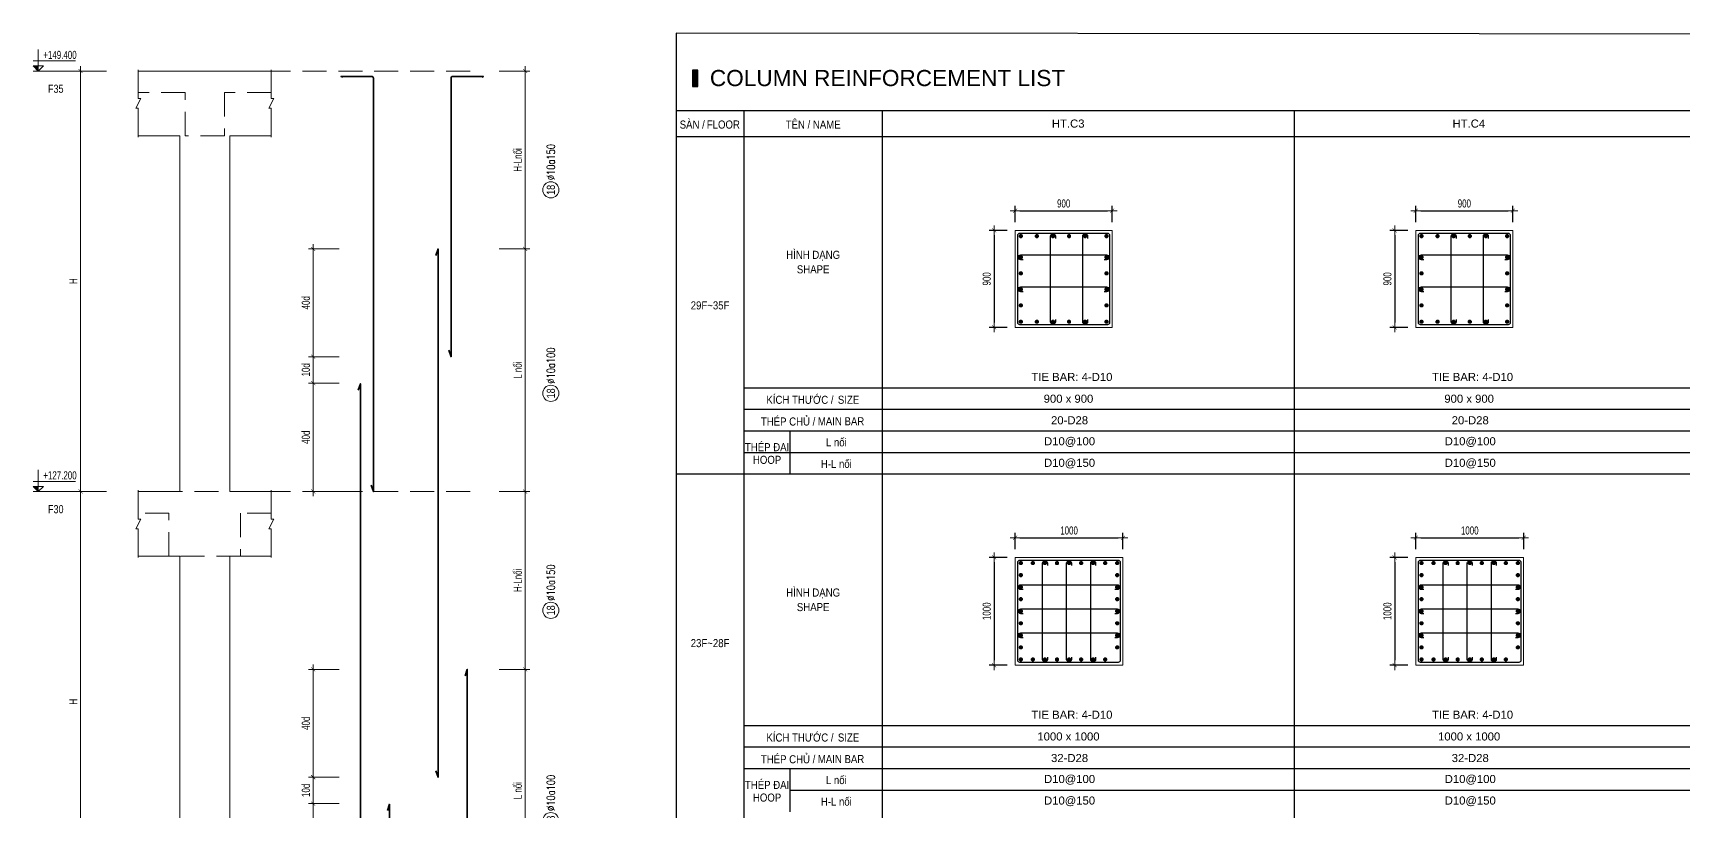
# Model space of a CAD drawing. Header units: millimetres. Extents: x 415878 to 795945, y 85573 to 378758.
# Drawn here: x 555841 to 571148, y 106282 to 113508 of the extents above; entities that cross this region are included whole.
import ezdxf
from ezdxf.enums import TextEntityAlignment as Align

# ---------------------------------------------------------------- set-up
doc = ezdxf.new("R2010")
doc.units = ezdxf.units.MM
doc.linetypes.add('HIDDEN2', pattern=[4.7625, 3.175, -1.5875])
doc.layers.get('0').update_dxf_attribs({"lineweight": 20})
doc.layers.get('Defpoints').update_dxf_attribs({"color": 151, "lineweight": 9})
for name, color, linetype in [('2', 2, 'Continuous'), ('A-ANNO-LEAD', 4, 'Continuous'), ('TIT1', 3, 'Continuous'), ('TXT', 3, 'Continuous')]:
    doc.layers.add(name, color=color, linetype=linetype)
for name, color, linetype, lineweight in [('kata_thep chu', 4, 'Continuous', 35), ('NDC_S_ANNO', 7, 'Continuous', 20), ('NDC_S_BREAK-LINE', 1, 'Continuous', 15), ('NDC_S_CONTINUOUS', 3, 'Continuous', 20), ('NDC_S_DIM', 1, 'Continuous', 15), ('NDC_S_HIDDEN', 8, 'HIDDEN2', 13), ('NDC_S_REBAR', 4, 'Continuous', 35), ('NDC_S_TEXT SYMBOL', 7, 'Continuous', 20), ('NDC_S_THIN LINE', 8, 'Continuous', 9), ('NDC_S_VN TEXT', 7, 'Continuous', 20)]:
    doc.layers.add(name, color=color, linetype=linetype, lineweight=lineweight)
doc.styles.add('ARIAL', font='arial.ttf', dxfattribs={"width": 0.8})
doc.styles.add('NDC_ARIAL', font='arial.ttf', dxfattribs={"width": 0.85})
doc.styles.add('NDC_DIM', font='', dxfattribs={"width": 0.75})
doc.styles.add('NDC_EN TXT', font='romans.shx', dxfattribs={"width": 0.8})
doc.styles.add('NDC_VIE TXT', font='arial.ttf', dxfattribs={"width": 0.8})
doc.styles.get('NDC_DIM').set_extended_font_data('Dotum')
doc.dimstyles.new('NDC_dim_30', dxfattribs={"dimscale": 30, "dimtxt": 2.5, "dimasz": 1.5, "dimexe": 1.5, "dimexo": 2.5, "dimgap": 1, "dimtad": 1, "dimdec": 0, "dimzin": 0, "dimdsep": 46, "dimtxsty": 'NDC_DIM', "dimblk": 'DIMMARK', "dimcen": 0.09, "dimdle": 1.2, "dimclrd": 1, "dimclre": 1, "dimclrt": 3, "dimadec": 0, "dimazin": 0, "dimtfac": 1, "dimtdec": 0, "dimtix": 1, "dimtofl": 0, "dimtmove": 0, "dimatfit": 3, "dimfxl": 8, "dimfxlon": 1, "dimtolj": 1, "dimtzin": 0, "dimarcsym": 0})

# ---------------------------------------------------------------- blocks, each defined once
blk = doc.blocks.new('DIMMARK')
at = {"layer": 'NDC_S_DIM', "color": 1}
blk.add_line((-1.5, 0), (1, 0), dxfattribs=at)
at = {"layer": 'NDC_S_DIM', "color": 2, "const_width": 0.1}
blk.add_lwpolyline([(-0.42, -0.42), (0.42, 0.42)], dxfattribs=at)
blk = doc.blocks.new('*D1018')
at = {"layer": 'Defpoints', "color": 0, "ltscale": 40, "transparency": 16777216}
for p in [(565947, 108826), (564947, 108644), (565947, 108644)]:
    blk.add_point(p, dxfattribs=at)
at = {"layer": 'NDC_S_DIM', "color": 1, "lineweight": -2, "ltscale": 40, "transparency": 16777216}
for p, q in [((564947, 108719), (564947, 108871)), ((565947, 108719), (565947, 108871)), ((564992, 108826), (565902, 108826))]:
    blk.add_line(p, q, dxfattribs=at)
at = {"layer": 'NDC_S_DIM', "color": 1, "lineweight": -2, "ltscale": 40, "transparency": 16777216, "xscale": 45, "yscale": 45, "zscale": 45, "rotation": 180}
blk.add_blockref('DIMMARK', (564947, 108826), dxfattribs=at)
at = {"layer": 'NDC_S_DIM', "color": 1, "lineweight": -2, "ltscale": 40, "transparency": 16777216, "xscale": 45, "yscale": 45, "zscale": 45}
blk.add_blockref('DIMMARK', (565947, 108826), dxfattribs=at)
at = {"layer": 'NDC_S_DIM', "color": 3, "ltscale": 40, "transparency": 16777216, "insert": (565447, 108893), "char_height": 75, "attachment_point": 5, "style": 'NDC_DIM'}
blk.add_mtext('\\A1;1000', dxfattribs=at)
blk = doc.blocks.new('*D1019')
at = {"layer": 'Defpoints', "color": 0, "ltscale": 40, "transparency": 16777216}
for p in [(564947, 108644), (564752, 107644), (564947, 107644)]:
    blk.add_point(p, dxfattribs=at)
at = {"layer": 'NDC_S_DIM', "color": 1, "lineweight": -2, "ltscale": 40, "transparency": 16777216}
for p, q in [((564872, 108644), (564707, 108644)), ((564752, 108599), (564752, 107689)), ((564872, 107644), (564707, 107644))]:
    blk.add_line(p, q, dxfattribs=at)
at = {"layer": 'NDC_S_DIM', "color": 1, "lineweight": -2, "ltscale": 40, "transparency": 16777216, "xscale": 45, "yscale": 45, "zscale": 45}
for p, rotation in [((564752, 108644), 90), ((564752, 107644), 270)]:
    blk.add_blockref('DIMMARK', p, dxfattribs=dict(at, rotation=rotation))
at = {"layer": 'NDC_S_DIM', "color": 3, "ltscale": 40, "transparency": 16777216, "insert": (564684, 108144), "char_height": 75, "attachment_point": 5, "rotation": 90, "style": 'NDC_DIM'}
blk.add_mtext('\\A1;1000', dxfattribs=at)
blk = doc.blocks.new('kata_block_THEP')
at = {"layer": 'NDC_S_REBAR', "color": 0}
for p, q in [((-0.5, 0), (0.5, 0)), ((-0.35, 0.35), (0.35, -0.35)), ((0.35, 0.35), (-0.35, -0.35)), ((0, 0.5), (0, -0.5))]:
    blk.add_line(p, q, dxfattribs=at)
at = {"layer": 'NDC_S_REBAR', "color": 0, "const_width": 0.0833}
blk.add_lwpolyline([(-0.5, 0, 1), (0.5, 0, 1), (-0.5, 0, 1)], format="xyb", dxfattribs=at)
blk = doc.blocks.new('*D1020')
at = {"layer": 'Defpoints', "color": 0, "ltscale": 40, "transparency": 16777216}
for p in [(565847, 111859), (564947, 111677), (565847, 111677)]:
    blk.add_point(p, dxfattribs=at)
at = {"layer": 'NDC_S_DIM', "color": 1, "lineweight": -2, "ltscale": 40, "transparency": 16777216}
for p, q in [((564947, 111752), (564947, 111904)), ((565847, 111752), (565847, 111904)), ((564992, 111859), (565802, 111859))]:
    blk.add_line(p, q, dxfattribs=at)
at = {"layer": 'NDC_S_DIM', "color": 1, "lineweight": -2, "ltscale": 40, "transparency": 16777216, "xscale": 45, "yscale": 45, "zscale": 45, "rotation": 180}
blk.add_blockref('DIMMARK', (564947, 111859), dxfattribs=at)
at = {"layer": 'NDC_S_DIM', "color": 1, "lineweight": -2, "ltscale": 40, "transparency": 16777216, "xscale": 45, "yscale": 45, "zscale": 45}
blk.add_blockref('DIMMARK', (565847, 111859), dxfattribs=at)
at = {"layer": 'NDC_S_DIM', "color": 3, "ltscale": 40, "transparency": 16777216, "insert": (565397, 111926), "char_height": 75, "attachment_point": 5, "style": 'NDC_DIM'}
blk.add_mtext('\\A1;900', dxfattribs=at)
blk = doc.blocks.new('*D1021')
at = {"layer": 'Defpoints', "color": 0, "ltscale": 40, "transparency": 16777216}
for p in [(564947, 111677), (564752, 110777), (564947, 110777)]:
    blk.add_point(p, dxfattribs=at)
at = {"layer": 'NDC_S_DIM', "color": 1, "lineweight": -2, "ltscale": 40, "transparency": 16777216}
for p, q in [((564872, 111677), (564707, 111677)), ((564752, 111632), (564752, 110822)), ((564872, 110777), (564707, 110777))]:
    blk.add_line(p, q, dxfattribs=at)
at = {"layer": 'NDC_S_DIM', "color": 1, "lineweight": -2, "ltscale": 40, "transparency": 16777216, "xscale": 45, "yscale": 45, "zscale": 45}
for p, rotation in [((564752, 111677), 90), ((564752, 110777), 270)]:
    blk.add_blockref('DIMMARK', p, dxfattribs=dict(at, rotation=rotation))
at = {"layer": 'NDC_S_DIM', "color": 3, "ltscale": 40, "transparency": 16777216, "insert": (564684, 111227), "char_height": 75, "attachment_point": 5, "rotation": 90, "style": 'NDC_DIM'}
blk.add_mtext('\\A1;900', dxfattribs=at)
blk = doc.blocks.new('*D1032')
at = {"layer": 'Defpoints', "color": 0, "ltscale": 40, "transparency": 16777216}
for p in [(569662, 108826), (568662, 108644), (569662, 108644)]:
    blk.add_point(p, dxfattribs=at)
at = {"layer": 'NDC_S_DIM', "color": 1, "lineweight": -2, "ltscale": 40, "transparency": 16777216}
for p, q in [((568662, 108719), (568662, 108871)), ((569662, 108719), (569662, 108871)), ((568707, 108826), (569617, 108826))]:
    blk.add_line(p, q, dxfattribs=at)
at = {"layer": 'NDC_S_DIM', "color": 1, "lineweight": -2, "ltscale": 40, "transparency": 16777216, "xscale": 45, "yscale": 45, "zscale": 45, "rotation": 180}
blk.add_blockref('DIMMARK', (568662, 108826), dxfattribs=at)
at = {"layer": 'NDC_S_DIM', "color": 1, "lineweight": -2, "ltscale": 40, "transparency": 16777216, "xscale": 45, "yscale": 45, "zscale": 45}
blk.add_blockref('DIMMARK', (569662, 108826), dxfattribs=at)
at = {"layer": 'NDC_S_DIM', "color": 3, "ltscale": 40, "transparency": 16777216, "insert": (569162, 108893), "char_height": 75, "attachment_point": 5, "style": 'NDC_DIM'}
blk.add_mtext('\\A1;1000', dxfattribs=at)
blk = doc.blocks.new('*D1033')
at = {"layer": 'Defpoints', "color": 0, "ltscale": 40, "transparency": 16777216}
for p in [(568662, 108644), (568466, 107644), (568662, 107644)]:
    blk.add_point(p, dxfattribs=at)
at = {"layer": 'NDC_S_DIM', "color": 1, "lineweight": -2, "ltscale": 40, "transparency": 16777216}
for p, q in [((568587, 108644), (568421, 108644)), ((568466, 108599), (568466, 107689)), ((568587, 107644), (568421, 107644))]:
    blk.add_line(p, q, dxfattribs=at)
at = {"layer": 'NDC_S_DIM', "color": 1, "lineweight": -2, "ltscale": 40, "transparency": 16777216, "xscale": 45, "yscale": 45, "zscale": 45}
for p, rotation in [((568466, 108644), 90), ((568466, 107644), 270)]:
    blk.add_blockref('DIMMARK', p, dxfattribs=dict(at, rotation=rotation))
at = {"layer": 'NDC_S_DIM', "color": 3, "ltscale": 40, "transparency": 16777216, "insert": (568399, 108144), "char_height": 75, "attachment_point": 5, "rotation": 90, "style": 'NDC_DIM'}
blk.add_mtext('\\A1;1000', dxfattribs=at)
blk = doc.blocks.new('*D1034')
at = {"layer": 'Defpoints', "color": 0, "ltscale": 40, "transparency": 16777216}
for p in [(569562, 111859), (568662, 111677), (569562, 111677)]:
    blk.add_point(p, dxfattribs=at)
at = {"layer": 'NDC_S_DIM', "color": 1, "lineweight": -2, "ltscale": 40, "transparency": 16777216}
for p, q in [((568662, 111752), (568662, 111904)), ((569562, 111752), (569562, 111904)), ((568707, 111859), (569517, 111859))]:
    blk.add_line(p, q, dxfattribs=at)
at = {"layer": 'NDC_S_DIM', "color": 1, "lineweight": -2, "ltscale": 40, "transparency": 16777216, "xscale": 45, "yscale": 45, "zscale": 45, "rotation": 180}
blk.add_blockref('DIMMARK', (568662, 111859), dxfattribs=at)
at = {"layer": 'NDC_S_DIM', "color": 1, "lineweight": -2, "ltscale": 40, "transparency": 16777216, "xscale": 45, "yscale": 45, "zscale": 45}
blk.add_blockref('DIMMARK', (569562, 111859), dxfattribs=at)
at = {"layer": 'NDC_S_DIM', "color": 3, "ltscale": 40, "transparency": 16777216, "insert": (569112, 111926), "char_height": 75, "attachment_point": 5, "style": 'NDC_DIM'}
blk.add_mtext('\\A1;900', dxfattribs=at)
blk = doc.blocks.new('*D1035')
at = {"layer": 'Defpoints', "color": 0, "ltscale": 40, "transparency": 16777216}
for p in [(568662, 111677), (568466, 110777), (568662, 110777)]:
    blk.add_point(p, dxfattribs=at)
at = {"layer": 'NDC_S_DIM', "color": 1, "lineweight": -2, "ltscale": 40, "transparency": 16777216}
for p, q in [((568587, 111677), (568421, 111677)), ((568466, 111632), (568466, 110822)), ((568587, 110777), (568421, 110777))]:
    blk.add_line(p, q, dxfattribs=at)
at = {"layer": 'NDC_S_DIM', "color": 1, "lineweight": -2, "ltscale": 40, "transparency": 16777216, "xscale": 45, "yscale": 45, "zscale": 45}
for p, rotation in [((568466, 111677), 90), ((568466, 110777), 270)]:
    blk.add_blockref('DIMMARK', p, dxfattribs=dict(at, rotation=rotation))
at = {"layer": 'NDC_S_DIM', "color": 3, "ltscale": 40, "transparency": 16777216, "insert": (568399, 111227), "char_height": 75, "attachment_point": 5, "rotation": 90, "style": 'NDC_DIM'}
blk.add_mtext('\\A1;900', dxfattribs=at)
blk = doc.blocks.new('*D1100')
at = {"layer": 'Defpoints', "color": 0, "transparency": 16777216}
for p in [(260098, 59031), (261018, 59031), (261018, 55131)]:
    blk.add_point(p, dxfattribs=at)
at = {"layer": 'NDC_S_DIM', "color": 1, "lineweight": -2, "transparency": 16777216}
for p, q in [((260338, 59031), (260053, 59031)), ((260098, 55176), (260098, 58986)), ((260338, 55131), (260053, 55131))]:
    blk.add_line(p, q, dxfattribs=at)
at = {"layer": 'NDC_S_DIM', "color": 1, "lineweight": -2, "transparency": 16777216, "xscale": 45, "yscale": 45, "zscale": 45}
for p, rotation in [((260098, 59031), 90), ((260098, 55131), 270)]:
    blk.add_blockref('DIMMARK', p, dxfattribs=dict(at, rotation=rotation))
at = {"layer": 'NDC_S_DIM', "color": 3, "transparency": 16777216, "insert": (260031, 57081), "char_height": 75, "attachment_point": 5, "rotation": 90, "style": 'NDC_DIM'}
blk.add_mtext('\\A1;H', dxfattribs=at)
blk = doc.blocks.new('*D1101')
at = {"layer": 'Defpoints', "color": 0, "transparency": 16777216}
for p in [(260098, 62931), (261018, 62931), (261018, 59031)]:
    blk.add_point(p, dxfattribs=at)
at = {"layer": 'NDC_S_DIM', "color": 1, "lineweight": -2, "transparency": 16777216}
for p, q in [((260338, 62931), (260053, 62931)), ((260098, 59076), (260098, 62886)), ((260338, 59031), (260053, 59031))]:
    blk.add_line(p, q, dxfattribs=at)
at = {"layer": 'NDC_S_DIM', "color": 1, "lineweight": -2, "transparency": 16777216, "xscale": 45, "yscale": 45, "zscale": 45}
for p, rotation in [((260098, 62931), 90), ((260098, 59031), 270)]:
    blk.add_blockref('DIMMARK', p, dxfattribs=dict(at, rotation=rotation))
at = {"layer": 'NDC_S_DIM', "color": 3, "transparency": 16777216, "insert": (260031, 60981), "char_height": 75, "attachment_point": 5, "rotation": 90, "style": 'NDC_DIM'}
blk.add_mtext('\\A1;H', dxfattribs=at)
blk = doc.blocks.new('*D1105')
at = {"layer": 'Defpoints', "color": 0, "ltscale": 0.005, "transparency": 16777216}
for p in [(262255, 56136, 0), (262693, 56136), (262693, 55131)]:
    blk.add_point(p, dxfattribs=at)
at = {"layer": 'NDC_S_DIM', "color": 1, "lineweight": -2, "ltscale": 0.005, "transparency": 16777216}
for p, q in [((262495, 56136, 0), (262210, 56136, 0)), ((262255, 55176, 0), (262255, 56091, 0)), ((262495, 55131, 0), (262210, 55131, 0))]:
    blk.add_line(p, q, dxfattribs=at)
at = {"layer": 'NDC_S_DIM', "color": 1, "lineweight": -2, "ltscale": 0.005, "transparency": 16777216, "xscale": 45, "yscale": 45, "zscale": 45}
for p, rotation in [((262255, 56136, 0), 90), ((262255, 55131, 0), 270)]:
    blk.add_blockref('DIMMARK', p, dxfattribs=dict(at, rotation=rotation))
at = {"layer": 'NDC_S_DIM', "color": 3, "ltscale": 0.005, "transparency": 16777216, "insert": (262187, 55634, 0), "char_height": 75, "attachment_point": 5, "rotation": 90, "style": 'NDC_DIM'}
blk.add_mtext('\\A1;40d', dxfattribs=at)
blk = doc.blocks.new('*D1106')
at = {"layer": 'Defpoints', "color": 0, "ltscale": 0.005, "transparency": 16777216}
for p in [(262255, 56381), (262693, 56381), (262693, 56136)]:
    blk.add_point(p, dxfattribs=at)
at = {"layer": 'NDC_S_DIM', "color": 1, "lineweight": -2, "ltscale": 0.005, "transparency": 16777216}
for p, q in [((262495, 56381), (262210, 56381)), ((262255, 56181), (262255, 56336)), ((262495, 56136), (262210, 56136))]:
    blk.add_line(p, q, dxfattribs=at)
at = {"layer": 'NDC_S_DIM', "color": 1, "lineweight": -2, "ltscale": 0.005, "transparency": 16777216, "xscale": 45, "yscale": 45, "zscale": 45}
for p, rotation in [((262255, 56381), 90), ((262255, 56136), 270)]:
    blk.add_blockref('DIMMARK', p, dxfattribs=dict(at, rotation=rotation))
at = {"layer": 'NDC_S_DIM', "color": 3, "ltscale": 0.005, "transparency": 16777216, "insert": (262187, 56259), "char_height": 75, "attachment_point": 5, "rotation": 90, "style": 'NDC_DIM'}
blk.add_mtext('\\A1;10d', dxfattribs=at)
blk = doc.blocks.new('*D1107')
at = {"layer": 'Defpoints', "color": 0, "ltscale": 0.005, "transparency": 16777216}
for p in [(262255, 57381), (262693, 57381), (262693, 56381)]:
    blk.add_point(p, dxfattribs=at)
at = {"layer": 'NDC_S_DIM', "color": 1, "lineweight": -2, "ltscale": 0.005, "transparency": 16777216}
for p, q in [((262495, 57381), (262210, 57381)), ((262255, 56426), (262255, 57336)), ((262495, 56381), (262210, 56381))]:
    blk.add_line(p, q, dxfattribs=at)
at = {"layer": 'NDC_S_DIM', "color": 1, "lineweight": -2, "ltscale": 0.005, "transparency": 16777216, "xscale": 45, "yscale": 45, "zscale": 45}
for p, rotation in [((262255, 57381), 90), ((262255, 56381), 270)]:
    blk.add_blockref('DIMMARK', p, dxfattribs=dict(at, rotation=rotation))
at = {"layer": 'NDC_S_DIM', "color": 3, "ltscale": 0.005, "transparency": 16777216, "insert": (262187, 56881), "char_height": 75, "attachment_point": 5, "rotation": 90, "style": 'NDC_DIM'}
blk.add_mtext('\\A1;40d', dxfattribs=at)
blk = doc.blocks.new('*D1108')
at = {"layer": 'Defpoints', "color": 0, "ltscale": 0.005, "transparency": 16777216}
for p in [(262255, 60036, 0), (262693, 60036), (262693, 59031)]:
    blk.add_point(p, dxfattribs=at)
at = {"layer": 'NDC_S_DIM', "color": 1, "lineweight": -2, "ltscale": 0.005, "transparency": 16777216}
for p, q in [((262495, 60036, 0), (262210, 60036, 0)), ((262255, 59076, 0), (262255, 59991, 0)), ((262495, 59031, 0), (262210, 59031, 0))]:
    blk.add_line(p, q, dxfattribs=at)
at = {"layer": 'NDC_S_DIM', "color": 1, "lineweight": -2, "ltscale": 0.005, "transparency": 16777216, "xscale": 45, "yscale": 45, "zscale": 45}
for p, rotation in [((262255, 60036, 0), 90), ((262255, 59031, 0), 270)]:
    blk.add_blockref('DIMMARK', p, dxfattribs=dict(at, rotation=rotation))
at = {"layer": 'NDC_S_DIM', "color": 3, "ltscale": 0.005, "transparency": 16777216, "insert": (262187, 59534, 0), "char_height": 75, "attachment_point": 5, "rotation": 90, "style": 'NDC_DIM'}
blk.add_mtext('\\A1;40d', dxfattribs=at)
blk = doc.blocks.new('*D1109')
at = {"layer": 'Defpoints', "color": 0, "ltscale": 0.005, "transparency": 16777216}
for p in [(262255, 60281), (262693, 60281), (262693, 60036)]:
    blk.add_point(p, dxfattribs=at)
at = {"layer": 'NDC_S_DIM', "color": 1, "lineweight": -2, "ltscale": 0.005, "transparency": 16777216}
for p, q in [((262495, 60281), (262210, 60281)), ((262255, 60081), (262255, 60236)), ((262495, 60036), (262210, 60036))]:
    blk.add_line(p, q, dxfattribs=at)
at = {"layer": 'NDC_S_DIM', "color": 1, "lineweight": -2, "ltscale": 0.005, "transparency": 16777216, "xscale": 45, "yscale": 45, "zscale": 45}
for p, rotation in [((262255, 60281), 90), ((262255, 60036), 270)]:
    blk.add_blockref('DIMMARK', p, dxfattribs=dict(at, rotation=rotation))
at = {"layer": 'NDC_S_DIM', "color": 3, "ltscale": 0.005, "transparency": 16777216, "insert": (262187, 60159), "char_height": 75, "attachment_point": 5, "rotation": 90, "style": 'NDC_DIM'}
blk.add_mtext('\\A1;10d', dxfattribs=at)
blk = doc.blocks.new('*D1110')
at = {"layer": 'Defpoints', "color": 0, "ltscale": 0.005, "transparency": 16777216}
for p in [(262255, 61281), (262693, 61281), (262693, 60281)]:
    blk.add_point(p, dxfattribs=at)
at = {"layer": 'NDC_S_DIM', "color": 1, "lineweight": -2, "ltscale": 0.005, "transparency": 16777216}
for p, q in [((262495, 61281), (262210, 61281)), ((262255, 60326), (262255, 61236)), ((262495, 60281), (262210, 60281))]:
    blk.add_line(p, q, dxfattribs=at)
at = {"layer": 'NDC_S_DIM', "color": 1, "lineweight": -2, "ltscale": 0.005, "transparency": 16777216, "xscale": 45, "yscale": 45, "zscale": 45}
for p, rotation in [((262255, 61281), 90), ((262255, 60281), 270)]:
    blk.add_blockref('DIMMARK', p, dxfattribs=dict(at, rotation=rotation))
at = {"layer": 'NDC_S_DIM', "color": 3, "ltscale": 0.005, "transparency": 16777216, "insert": (262187, 60781), "char_height": 75, "attachment_point": 5, "rotation": 90, "style": 'NDC_DIM'}
blk.add_mtext('\\A1;40d', dxfattribs=at)
blk = doc.blocks.new('*D1113')
at = {"layer": 'Defpoints', "color": 0, "ltscale": 70, "transparency": 16777216}
for p in [(263683, 57381), (264220, 57381), (263821, 55131)]:
    blk.add_point(p, dxfattribs=at)
at = {"layer": 'NDC_S_DIM', "color": 1, "lineweight": -2, "ltscale": 70, "transparency": 16777216}
for p, q in [((263980, 57381), (264265, 57381)), ((264220, 55176), (264220, 57336)), ((263980, 55131), (264265, 55131))]:
    blk.add_line(p, q, dxfattribs=at)
at = {"layer": 'NDC_S_DIM', "color": 1, "lineweight": -2, "ltscale": 70, "transparency": 16777216, "xscale": 45, "yscale": 45, "zscale": 45}
for p, rotation in [((264220, 57381), 90), ((264220, 55131), 270)]:
    blk.add_blockref('DIMMARK', p, dxfattribs=dict(at, rotation=rotation))
at = {"layer": 'NDC_S_DIM', "color": 3, "ltscale": 70, "transparency": 16777216, "insert": (264152, 56256), "char_height": 75, "attachment_point": 5, "rotation": 90, "style": 'NDC_DIM'}
blk.add_mtext('\\A1;L nối', dxfattribs=at)
blk = doc.blocks.new('*D1114')
at = {"layer": 'Defpoints', "color": 0, "ltscale": 70, "transparency": 16777216}
for p in [(263413, 61281), (264220, 61281), (263821, 59031)]:
    blk.add_point(p, dxfattribs=at)
at = {"layer": 'NDC_S_DIM', "color": 1, "lineweight": -2, "ltscale": 70, "transparency": 16777216}
for p, q in [((263980, 61281), (264265, 61281)), ((264220, 59076), (264220, 61236)), ((263980, 59031), (264265, 59031))]:
    blk.add_line(p, q, dxfattribs=at)
at = {"layer": 'NDC_S_DIM', "color": 1, "lineweight": -2, "ltscale": 70, "transparency": 16777216, "xscale": 45, "yscale": 45, "zscale": 45}
for p, rotation in [((264220, 61281), 90), ((264220, 59031), 270)]:
    blk.add_blockref('DIMMARK', p, dxfattribs=dict(at, rotation=rotation))
at = {"layer": 'NDC_S_DIM', "color": 3, "ltscale": 70, "transparency": 16777216, "insert": (264152, 60156), "char_height": 75, "attachment_point": 5, "rotation": 90, "style": 'NDC_DIM'}
blk.add_mtext('\\A1;L nối', dxfattribs=at)
blk = doc.blocks.new('*U1072')
blk.add_circle((-2.5, 0), 2.5)
at = {"layer": 'NDC_S_VN TEXT', "color": 7, "style": 'ARIAL', "width": 0.8}
blk.add_attdef('SH2', text='', height=2.5, dxfattribs=at).set_placement((-2.5, 0), align=Align.MIDDLE)
at = {"layer": 'NDC_S_VN TEXT', "color": 3, "style": 'NDC_EN TXT', "width": 0.75}
blk.add_attdef('DKKC1', (0.5, -1.25), '', height=2.5, dxfattribs=at)
blk = doc.blocks.new('*U1073')
blk.add_circle((-2.5, 0), 2.5)
at = {"layer": 'NDC_S_VN TEXT', "color": 7, "style": 'ARIAL', "width": 0.8}
blk.add_attdef('SH2', text='', height=2.5, dxfattribs=at).set_placement((-2.5, 0), align=Align.MIDDLE)
at = {"layer": 'NDC_S_VN TEXT', "color": 3, "style": 'NDC_EN TXT', "width": 0.75}
blk.add_attdef('DKKC1', (0.5, -1.25), '', height=2.5, dxfattribs=at)
blk = doc.blocks.new('CD')
at = {"layer": 'NDC_S_ANNO'}
blk.add_hatch(color=3, dxfattribs=at).paths.add_polyline_path([(0, 160), (-161, 160), (0, 0)])
at = {"layer": 'NDC_S_ANNO', "ltscale": 50}
h = blk.add_hatch(dxfattribs=at)
h.set_pattern_fill('ANSI31', color=256, scale=140.6, style=0)
h.paths.add_polyline_path([(0, 160), (0, 0), (161, 160)])
for p, q in [((1156, 0), (-164, 0)), ((-159, 314), (1147, 314))]:
    blk.add_line(p, q, dxfattribs=at)
for points in [[(0, 669), (0, 0)], [(0, 0), (-161, 160), (0, 160)], [(0, 0), (161, 160), (0, 160)]]:
    blk.add_lwpolyline(points, dxfattribs=at)
at = {"layer": 'NDC_S_TEXT SYMBOL', "color": 3, "style": 'NDC_DIM', "width": 0.7}
blk.add_attdef('COT', (154, 375), '', height=250, dxfattribs=at)
blk = doc.blocks.new('*D1096')
at = {"layer": 'Defpoints', "color": 0, "ltscale": 40, "transparency": 16777216}
for p in [(263413, 59031), (264220, 59031), (263683, 57381)]:
    blk.add_point(p, dxfattribs=at)
at = {"layer": 'NDC_S_DIM', "color": 1, "lineweight": -2, "ltscale": 40, "transparency": 16777216}
for p, q in [((263980, 59031), (264265, 59031)), ((264220, 57426), (264220, 58986)), ((263980, 57381), (264265, 57381))]:
    blk.add_line(p, q, dxfattribs=at)
at = {"layer": 'NDC_S_DIM', "color": 1, "lineweight": -2, "ltscale": 40, "transparency": 16777216, "xscale": 45, "yscale": 45, "zscale": 45}
for p, rotation in [((264220, 59031), 90), ((264220, 57381), 270)]:
    blk.add_blockref('DIMMARK', p, dxfattribs=dict(at, rotation=rotation))
at = {"layer": 'NDC_S_DIM', "color": 3, "ltscale": 40, "transparency": 16777216, "insert": (264152, 58206), "char_height": 75, "attachment_point": 5, "rotation": 90, "style": 'NDC_DIM'}
blk.add_mtext('\\A1;H-Lnối', dxfattribs=at)
blk = doc.blocks.new('*D1097')
at = {"layer": 'Defpoints', "color": 0, "ltscale": 40, "transparency": 16777216}
for p in [(263884, 62931), (264220, 62931), (263413, 61281)]:
    blk.add_point(p, dxfattribs=at)
at = {"layer": 'NDC_S_DIM', "color": 1, "lineweight": -2, "ltscale": 40, "transparency": 16777216}
for p, q in [((263980, 62931), (264265, 62931)), ((264220, 61326), (264220, 62886)), ((263980, 61281), (264265, 61281))]:
    blk.add_line(p, q, dxfattribs=at)
at = {"layer": 'NDC_S_DIM', "color": 1, "lineweight": -2, "ltscale": 40, "transparency": 16777216, "xscale": 45, "yscale": 45, "zscale": 45}
for p, rotation in [((264220, 62931), 90), ((264220, 61281), 270)]:
    blk.add_blockref('DIMMARK', p, dxfattribs=dict(at, rotation=rotation))
at = {"layer": 'NDC_S_DIM', "color": 3, "ltscale": 40, "transparency": 16777216, "insert": (264152, 62106), "char_height": 75, "attachment_point": 5, "rotation": 90, "style": 'NDC_DIM'}
blk.add_mtext('\\A1;H-Lnối', dxfattribs=at)
blk = doc.blocks.new('*U1067')
blk.add_circle((-2.5, 0), 2.5)
at = {"layer": 'NDC_S_VN TEXT', "color": 7, "style": 'ARIAL', "width": 0.8}
blk.add_attdef('SH2', text='', height=2.5, dxfattribs=at).set_placement((-2.5, 0), align=Align.MIDDLE)
at = {"layer": 'NDC_S_VN TEXT', "color": 3, "style": 'NDC_EN TXT', "width": 0.75}
blk.add_attdef('DKKC1', (0.5, -1.25), '', height=2.5, dxfattribs=at)
blk = doc.blocks.new('*U1069')
blk.add_circle((-2.5, 0), 2.5)
at = {"layer": 'NDC_S_VN TEXT', "color": 7, "style": 'ARIAL', "width": 0.8}
blk.add_attdef('SH2', text='', height=2.5, dxfattribs=at).set_placement((-2.5, 0), align=Align.MIDDLE)
at = {"layer": 'NDC_S_VN TEXT', "color": 3, "style": 'NDC_EN TXT', "width": 0.75}
blk.add_attdef('DKKC1', (0.5, -1.25), '', height=2.5, dxfattribs=at)
blk = doc.blocks.new('column3')
at = {"layer": 'kata_thep chu', "color": 4, "ltscale": 0.005}
for points in [[(262793.4, 59090.7), (262813.4, 59030.7), (262813.4, 62865.7, 0.4142136), (262798.4, 62880.7), (262513.4, 62880.7), (262529.2, 62873)], [(263514, 60340.7), (263533.2, 60280.7), (263533.2, 62865.7, -0.4142136), (263548.2, 62880.7), (263833.2, 62880.7), (263817.4, 62873)]]:
    blk.add_lwpolyline(points, format="xyb", dxfattribs=at)
for points in [[(263393.2, 56440.7), (263413.2, 56380.7), (263413.2, 61280.7), (263393.2, 61220.7)], [(262673.4, 55190.7), (262693.4, 55130.7), (262693.4, 60030.7), (262673.4, 59970.7)], [(263513.2, 52540.7), (263533.2, 52480.7), (263533.2, 54170.7), (263683.2, 55130.7), (263683.2, 57380.7), (263663.2, 57320.7)], [(262793.4, 51290.7), (262813.4, 51230.7), (262813.4, 54170.7), (262963.4, 55130.7), (262963.4, 56130.7), (262943.4, 56070.7)]]:
    blk.add_lwpolyline(points, dxfattribs=at)
at = {"layer": 'NDC_S_BREAK-LINE'}
for points in [[(260633.1, 62318.2), (260633.1, 62585.7), (260610.6, 62585.7), (260655.6, 62675.7), (260633.1, 62675.7), (260633.1, 62943.2)], [(261866.2, 62318.2), (261866.2, 62585.7), (261843.7, 62585.7), (261888.7, 62675.7), (261866.2, 62675.7), (261866.2, 62943.2)], [(260633.1, 58418.2), (260633.1, 58685.7), (260610.6, 58685.7), (260655.6, 58775.7), (260633.1, 58775.7), (260633.1, 59043.2)], [(261866.2, 58418.2), (261866.2, 58685.7), (261843.7, 58685.7), (261888.7, 58775.7), (261866.2, 58775.7), (261866.2, 59043.2)]]:
    blk.add_lwpolyline(points, dxfattribs=at)
at = {"layer": 'NDC_S_CONTINUOUS'}
blk.add_line((260633.1, 62930.7), (261866.2, 62930.7), dxfattribs=at)
for points in [[(260633.1, 59030.7), (261018.1, 59030.7), (261018.1, 62330.7), (260633.1, 62330.7)], [(261866.2, 59030.7), (261481.2, 59030.7), (261481.2, 62330.7), (261866.2, 62330.7)], [(260633.1, 55130.7), (261018.1, 55130.7), (261018.1, 58430.7), (260633.1, 58430.7)], [(261866.2, 55130.7), (261481.2, 55130.7), (261481.2, 58430.7), (261866.2, 58430.7)]]:
    blk.add_lwpolyline(points, dxfattribs=at)
at = {"layer": 'NDC_S_HIDDEN', "ltscale": 70}
for p, q in [((263710.8, 62930.7), (260633.1, 62930.7)), ((263710.8, 59030.7), (260883.1, 59030.7)), ((263710.8, 59030.7), (260883.1, 59030.7))]:
    blk.add_line(p, q, dxfattribs=at)
for points in [[(261866.2, 62730.7), (261431.2, 62730.7), (261431.2, 62330.7), (261068.1, 62330.7), (261068.1, 62730.7), (260633.1, 62730.7)], [(261866.2, 58830.7), (261581.2, 58830.7), (261581.2, 58430.7), (260918.1, 58430.7), (260918.1, 58830.7), (260633.1, 58830.7)]]:
    blk.add_lwpolyline(points, dxfattribs=at)
at = {"layer": 'NDC_S_DIM'}
ref = blk.add_blockref('CD', (259706.5, 62930.7), dxfattribs=dict(at, xscale=0.3, yscale=0.3, zscale=0.3))
ref.add_attrib('COT', '+149.400', (259752.7, 63043.1), dxfattribs={"layer": '0', "color": 3, "height": 75, "style": 'NDC_DIM', "width": 0.75})
ref = blk.add_blockref('CD', (259706.5, 59030.7), dxfattribs=dict(at, xscale=0.3, yscale=0.3, zscale=0.3))
ref.add_attrib('COT', '+127.200', (259752.7, 59143.1), dxfattribs={"layer": '0', "color": 3, "height": 75, "style": 'NDC_DIM', "width": 0.75})
at = {"layer": 'NDC_S_THIN LINE', "xscale": 30.00000000000006, "yscale": 30.00000000000006, "zscale": 30.00000000000006, "rotation": 90}
for name, p, values in [('*U1067', (264458.4, 61903.7), {'SH2': '18', 'DKKC1': '%%c10a150'}), ('*U1073', (264458.4, 60016.1), {'SH2': '18', 'DKKC1': '%%c10a100'}), ('*U1069', (264458.4, 58003.7), {'SH2': '18', 'DKKC1': '%%c10a150'}), ('*U1072', (264458.4, 56052.9), {'SH2': '18', 'DKKC1': '%%c10a100'})]:
    blk.add_blockref(name, p, dxfattribs=at).add_auto_attribs(values)
at = {"layer": 'NDC_S_VN TEXT', "style": 'NDC_VIE TXT', "width": 0.8}
for s, p in [('F35', (259796, 62766.6)), ('F30', (259796, 58866.6))]:
    blk.add_text(s, height=75, dxfattribs=at).set_placement(p, align=Align.MIDDLE_LEFT)
at = {"layer": 'NDC_S_DIM'}
for base, p1, p2, picture, middle in [((260098.4, 62930.7), (261018.1, 59030.7), (261018.1, 62930.7), '*D1101', (260030.8, 60980.7)), ((260098.4, 59030.7), (261018.1, 55130.7), (261018.1, 59030.7), '*D1100', (260030.8, 57080.7))]:
    dim = blk.add_linear_dim(base=base, p1=p1, p2=p2, angle=90, text='H', dimstyle='NDC_dim_30', dxfattribs=at)
    dim.commit()
    dim.dimension.update_dxf_attribs({"geometry": picture, "text_midpoint": middle})
at = {"layer": 'NDC_S_DIM', "ltscale": 40}
for base, p1, p2, picture, middle in [((264220.3, 62930.7), (263413.2, 61280.7), (263884.1, 62930.7), '*D1097', (264152.3, 62105.7)), ((264220.3, 59030.7), (263683.2, 57380.7), (263413.2, 59030.7), '*D1096', (264152.3, 58205.7))]:
    dim = blk.add_linear_dim(base=base, p1=p1, p2=p2, angle=90, text='H-Lnối', dimstyle='NDC_dim_30', override={"dimtmove": 1}, dxfattribs=at)
    dim.commit()
    dim.dimension.update_dxf_attribs({"geometry": picture, "text_midpoint": middle})
at = {"layer": 'NDC_S_DIM', "ltscale": 0.005}
for base, p1, p2, text, picture, middle in [((262255.2, 61280.7), (262693.4, 60280.7), (262693.4, 61280.7), '40d', '*D1110', (262186.9, 60780.7)), ((262255.2, 60280.7), (262693.4, 60036.4), (262693.4, 60280.7), '10d', '*D1109', (262186.9, 60158.6)), ((262255.2, 60036.4, 0), (262693.4, 59030.7), (262693.4, 60036.4), '40d', '*D1108', (262186.9, 59533.6, 0)), ((262255.2, 57380.7), (262693.4, 56380.7), (262693.4, 57380.7), '40d', '*D1107', (262186.9, 56880.7)), ((262255.2, 56380.7), (262693.4, 56136.4), (262693.4, 56380.7), '10d', '*D1106', (262186.9, 56258.6)), ((262255.2, 56136.4, 0), (262693.4, 55130.7), (262693.4, 56136.4), '40d', '*D1105', (262186.9, 55633.6, 0))]:
    dim = blk.add_linear_dim(base=base, p1=p1, p2=p2, angle=90, text=text, dimstyle='NDC_dim_30', dxfattribs=at)
    dim.commit()
    dim.dimension.update_dxf_attribs({"geometry": picture, "text_midpoint": middle})
at = {"layer": 'NDC_S_DIM', "ltscale": 70}
for base, p1, p2, picture, middle in [((264220.3, 61280.7), (263820.8, 59030.7), (263413.2, 61280.7), '*D1114', (264152.3, 60155.7)), ((264220.3, 57380.7), (263820.8, 55130.7), (263683.2, 57380.7), '*D1113', (264152.3, 56255.7))]:
    dim = blk.add_linear_dim(base=base, p1=p1, p2=p2, angle=90, text='L nối', dimstyle='NDC_dim_30', dxfattribs=at)
    dim.commit()
    dim.dimension.update_dxf_attribs({"geometry": picture, "text_midpoint": middle})

msp = doc.modelspace()

# ---------------------------------------------------------------- hatches: boundary and pattern name
at = {"layer": 'TXT'}
msp.add_hatch(color=7, dxfattribs=at).paths.add_polyline_path([(562004.6, 113012.6), (562004.6, 113162.6), (561954.6, 113162.6), (561954.6, 113012.6)])

# ---------------------------------------------------------------- linework, layer by layer
at = {"layer": '2', "lineweight": -2, "ltscale": 1000}
for points in [[(565821.9, 111631.9), (565821.9, 110821.9, -0.4142136), (565801.9, 110801.9), (564991.9, 110801.9, -0.4142136), (564971.9, 110821.9), (564971.9, 111631.9, -0.4142136), (564991.9, 111651.9), (565801.9, 111651.9, -0.4142136)], [(569536.8, 111631.9), (569536.8, 110821.9, -0.4142136), (569516.8, 110801.9), (568706.8, 110801.9, -0.4142136), (568686.8, 110821.9), (568686.8, 111631.9, -0.4142136), (568706.8, 111651.9), (569516.8, 111651.9, -0.4142136)], [(565921.9, 108599.2), (565921.9, 107689.2, -0.4142136), (565901.9, 107669.2), (564991.9, 107669.2, -0.4142136), (564971.9, 107689.2), (564971.9, 108599.2, -0.4142136), (564991.9, 108619.2), (565901.9, 108619.2, -0.4142136)], [(569636.8, 108599.2), (569636.8, 107689.2, -0.4142136), (569616.8, 107669.2), (568706.8, 107669.2, -0.4142136), (568686.8, 107689.2), (568686.8, 108599.2, -0.4142136), (568706.8, 108619.2), (569616.8, 108619.2, -0.4142136)]]:
    msp.add_lwpolyline(points, format="xyb", close=True, dxfattribs=at)
at = {"layer": '2'}
for points in [[(565320.5, 110850.6), (565320.5, 110828.4, -1), (565275.4, 110828.4), (565275.4, 111623.9, -1), (565320.5, 111623.9), (565320.5, 111601.8)], [(565618.5, 110850.6), (565618.5, 110828.4, -1), (565573.4, 110828.4), (565573.4, 111623.9, -1), (565618.5, 111623.9), (565618.5, 111601.8)], [(569035.3, 110850.6), (569035.3, 110828.4, -1), (568990.3, 110828.4), (568990.3, 111623.9, -1), (569035.3, 111623.9), (569035.3, 111601.8)], [(569333.3, 110850.6), (569333.3, 110828.4, -1), (569288.3, 110828.4), (569288.3, 111623.9, -1), (569333.3, 111623.9), (569333.3, 111601.8)], [(565022.1, 111404.4), (564999.9, 111404.4, -1), (564999.9, 111449.4), (565793.9, 111449.4, -1), (565793.9, 111404.4), (565771.8, 111404.4)], [(568736.9, 111404.4), (568714.8, 111404.4, -1), (568714.8, 111449.4), (569508.8, 111449.4, -1), (569508.8, 111404.4), (569486.6, 111404.4)], [(565022.1, 111107.4), (564999.9, 111107.4, -1), (564999.9, 111152.4), (565793.9, 111152.4, -1), (565793.9, 111107.4), (565771.8, 111107.4)], [(568736.9, 111107.4), (568714.8, 111107.4, -1), (568714.8, 111152.4), (569508.8, 111152.4, -1), (569508.8, 111107.4), (569486.6, 111107.4)], [(565246, 107717.9), (565246, 107695.7, -1), (565200.9, 107695.7), (565200.9, 108591.2, -1), (565246, 108591.2), (565246, 108569.1)], [(565469.5, 107717.9), (565469.5, 107695.7, -1), (565424.4, 107695.7), (565424.4, 108591.2, -1), (565469.5, 108591.2), (565469.5, 108569.1)], [(565693, 107717.9), (565693, 107695.7, -1), (565647.9, 107695.7), (565647.9, 108591.2, -1), (565693, 108591.2), (565693, 108569.1)], [(568960.8, 107717.9), (568960.8, 107695.7, -1), (568915.8, 107695.7), (568915.8, 108591.2, -1), (568960.8, 108591.2), (568960.8, 108569.1)], [(569184.3, 107717.9), (569184.3, 107695.7, -1), (569139.3, 107695.7), (569139.3, 108591.2, -1), (569184.3, 108591.2), (569184.3, 108569.1)], [(569407.8, 107717.9), (569407.8, 107695.7, -1), (569362.8, 107695.7), (569362.8, 108591.2, -1), (569407.8, 108591.2), (569407.8, 108569.1)], [(565022.1, 108345.2), (564999.9, 108345.2, -1), (564999.9, 108390.2), (565893.9, 108390.2, -1), (565893.9, 108345.2), (565871.8, 108345.2)], [(568736.9, 108345.2), (568714.8, 108345.2, -1), (568714.8, 108390.2), (569608.8, 108390.2, -1), (569608.8, 108345.2), (569586.6, 108345.2)], [(565022.1, 108121.7), (564999.9, 108121.7, -1), (564999.9, 108166.7), (565893.9, 108166.7, -1), (565893.9, 108121.7), (565871.8, 108121.7)], [(568736.9, 108121.7), (568714.8, 108121.7, -1), (568714.8, 108166.7), (569608.8, 108166.7, -1), (569608.8, 108121.7), (569586.6, 108121.7)], [(565022.1, 107898.2), (564999.9, 107898.2, -1), (564999.9, 107943.2), (565893.9, 107943.2, -1), (565893.9, 107898.2), (565871.8, 107898.2)], [(568736.9, 107898.2), (568714.8, 107898.2, -1), (568714.8, 107943.2), (569608.8, 107943.2, -1), (569608.8, 107898.2), (569586.6, 107898.2)]]:
    msp.add_lwpolyline(points, format="xyb", dxfattribs=at)
at = {"layer": 'A-ANNO-LEAD'}
msp.add_lwpolyline([(561804.6, 96887.6), (576694, 96874.5), (576694, 113494.5), (561804.6, 113507.6)], close=True, dxfattribs=at)
at = {"layer": 'NDC_S_CONTINUOUS', "ltscale": 70}
for points in [[(565846.9, 111676.9), (565846.9, 110776.9), (564946.9, 110776.9), (564946.9, 111676.9), (565846.9, 111676.9)], [(569561.8, 111676.9), (569561.8, 110776.9), (568661.8, 110776.9), (568661.8, 111676.9), (569561.8, 111676.9)], [(565946.9, 108644.2), (565946.9, 107644.2), (564946.9, 107644.2), (564946.9, 108644.2), (565946.9, 108644.2)], [(569661.8, 108644.2), (569661.8, 107644.2), (568661.8, 107644.2), (568661.8, 108644.2), (569661.8, 108644.2)]]:
    msp.add_lwpolyline(points, dxfattribs=at)
at = {"layer": 'TIT1', "color": 2}
msp.add_line((561804.6, 112787.6), (576694, 112787.6), dxfattribs=at)
at = {"layer": 'TIT1'}
for p, q in [((562432.5, 112787.6), (562432.5, 96887.6)), ((563716.4, 96887.6), (563716.4, 112787.6)), ((567535.1, 112787.6), (567535.1, 96887.6)), ((561804.6, 112547.6), (576694, 112547.6)), ((576694, 109414.9), (561804.6, 109414.9))]:
    msp.add_line(p, q, dxfattribs=at)
at = {"layer": 'TIT1', "color": 8}
for p, q in [((576694, 110214.9), (562432.5, 110214.9)), ((576694, 110014.9), (562432.5, 110014.9)), ((576694, 109814.9), (562432.5, 109814.9)), ((562861.7, 109414.9), (562861.7, 109814.9)), ((576694, 109614.9), (562432.5, 109614.9)), ((576694, 107082.2), (562432.5, 107082.2)), ((576694, 106882.2), (562432.5, 106882.2)), ((576694, 106682.2), (562432.5, 106682.2)), ((562861.7, 106282.2), (562861.7, 106682.2)), ((576694, 106482.2), (562861.7, 106482.2))]:
    msp.add_line(p, q, dxfattribs=at)
at = {"layer": 'TXT', "color": 7}
msp.add_lwpolyline([(562004.6, 113012.6), (562004.6, 113162.6), (561954.6, 113162.6), (561954.6, 113012.6)], close=True, dxfattribs=at)
msp.add_lwpolyline([(562004.6, 113012.6), (562004.6, 113162.6), (561954.6, 113162.6), (561954.6, 113012.6)], close=True, dxfattribs=at)

# ---------------------------------------------------------------- block references
at = {"layer": '2', "yscale": 36, "zscale": 36}
for p, xscale, rotation in [((564999.9, 111623.9), -36, 90), ((565148.9, 111623.9), -36, 90), ((565297.9, 111623.9), -36, 90), ((565446.9, 111623.9), -36, 90), ((565595.9, 111623.9), -36, 90), ((565793.9, 111623.9), 36, 270), ((568714.8, 111623.9), -36, 90), ((568863.8, 111623.9), -36, 90), ((569012.8, 111623.9), -36, 90), ((569161.8, 111623.9), -36, 90), ((569310.8, 111623.9), -36, 90), ((569508.8, 111623.9), 36, 270), ((564999.9, 111426.9), -36, 90), ((565793.9, 111426.9), 36, 270), ((568714.8, 111426.9), -36, 90), ((569508.8, 111426.9), 36, 270), ((564999.9, 111278.4), -36, 90), ((565793.9, 111278.4), 36, 270), ((568714.8, 111278.4), -36, 90), ((569508.8, 111278.4), 36, 270), ((564999.9, 111129.9), -36, 90), ((565793.9, 111129.9), 36, 270), ((568714.8, 111129.9), -36, 90), ((569508.8, 111129.9), 36, 270), ((564999.9, 110981.4), -36, 90), ((565793.9, 110981.4), 36, 270), ((568714.8, 110981.4), -36, 90), ((569508.8, 110981.4), 36, 270), ((564999.9, 110829.9), -36, 180), ((565148.9, 110829.9), 36, 90), ((565297.9, 110829.9), 36, 90), ((565446.9, 110829.9), 36, 90), ((565595.9, 110829.9), 36, 90), ((565793.9, 110829.9), -36, 270), ((568714.8, 110829.9), -36, 180), ((568863.8, 110829.9), 36, 90), ((569012.8, 110829.9), 36, 90), ((569161.8, 110829.9), 36, 90), ((569310.8, 110829.9), 36, 90), ((569508.8, 110829.9), -36, 270), ((564999.9, 108591.2), -36, 90), ((565111.7, 108591.2), -36, 90), ((565223.4, 108591.2), -36, 90), ((565335.2, 108591.2), -36, 90), ((565446.9, 108591.2), -36, 90), ((565558.7, 108591.2), -36, 90), ((565670.4, 108591.2), -36, 90), ((565782.2, 108591.2), -36, 90), ((565893.9, 108591.2), 36, 270), ((568714.8, 108591.2), -36, 90), ((568826.5, 108591.2), -36, 90), ((568938.3, 108591.2), -36, 90), ((569050, 108591.2), -36, 90), ((569161.8, 108591.2), -36, 90), ((569273.5, 108591.2), -36, 90), ((569385.3, 108591.2), -36, 90), ((569497, 108591.2), -36, 90), ((569608.8, 108591.2), 36, 270), ((564999.9, 108479.5), -36, 180), ((564999.9, 108367.7), -36, 180), ((565893.9, 108479.5), 36, 180), ((565893.9, 108367.7), 36, 180), ((568714.8, 108479.5), -36, 180), ((568714.8, 108367.7), -36, 180), ((569608.8, 108479.5), 36, 180), ((569608.8, 108367.7), 36, 180), ((564999.9, 108256), -36, 180), ((565893.9, 108256), 36, 180), ((568714.8, 108256), -36, 180), ((569608.8, 108256), 36, 180), ((564999.9, 108144.2), -36, 180), ((565893.9, 108144.2), 36, 180), ((568714.8, 108144.2), -36, 180), ((569608.8, 108144.2), 36, 180), ((564999.9, 108032.5), -36, 180), ((564999.9, 107920.7), -36, 180), ((565893.9, 108032.5), 36, 180), ((565893.9, 107920.7), 36, 180), ((568714.8, 108032.5), -36, 180), ((568714.8, 107920.7), -36, 180), ((569608.8, 108032.5), 36, 180), ((569608.8, 107920.7), 36, 180), ((564999.9, 107809), -36, 180), ((565893.9, 107809), 36, 180), ((568714.8, 107809), -36, 180), ((569608.8, 107809), 36, 180), ((564999.9, 107697.2), -36, 180), ((565111.7, 107697.2), 36, 90), ((565223.4, 107697.2), 36, 90), ((565335.2, 107697.2), 36, 90), ((565446.9, 107697.2), 36, 90), ((565558.7, 107697.2), 36, 90), ((565670.4, 107697.2), 36, 90), ((565782.2, 107697.2), 36, 90), ((568714.8, 107697.2), -36, 180), ((568826.5, 107697.2), 36, 90), ((568938.3, 107697.2), 36, 90), ((569050, 107697.2), 36, 90), ((569161.8, 107697.2), 36, 90), ((569273.5, 107697.2), 36, 90), ((569385.3, 107697.2), 36, 90), ((569497, 107697.2), 36, 90)]:
    msp.add_blockref('kata_block_THEP', p, dxfattribs=dict(at, xscale=xscale, rotation=rotation))
at = {"layer": 'Defpoints'}
msp.add_blockref('column3', (296183.8, 50224.1), dxfattribs=at)

# ---------------------------------------------------------------- texts
at = {"layer": 'NDC_S_VN TEXT', "style": 'NDC_ARIAL', "width": 0.85}
for s, p in [('SÀN /', (561953.2, 112667.6)), ('HÌNH DẠNG', (563074.4, 111451.9)), ('KÍCH THƯỚC /', (562952.1, 110114.9)), ('THÉP CHỦ /', (562842, 109914.9)), ('THÉP ĐAI', (562647.2, 109676)), ('HÌNH DẠNG', (563074.4, 108319.2)), ('KÍCH THƯỚC /', (562952.1, 106982.2)), ('THÉP CHỦ /', (562842, 106782.2)), ('THÉP ĐAI', (562647.2, 106543.3))]:
    msp.add_text(s, height=75, dxfattribs=at).set_placement(p, align=Align.MIDDLE)
at = {"layer": 'TIT1', "style": 'NDC_ARIAL', "width": 0.85}
for s, p in [('FLOOR', (562241.7, 112658.8)), ('TÊN / NAME', (563074.4, 112667.6)), ('SHAPE', (563074.4, 111315.7)), ('29F~35F', (562118.5, 110981.3)), ('SIZE', (563402.5, 110106.1)), ('MAIN BAR', (563332.9, 109906.1)), ('L nối', (563289.1, 109714.9)), ('HOOP', (562647.2, 109548.7)), ('H-L nối', (563289.1, 109514.9)), ('SHAPE', (563074.4, 108183)), ('23F~28F', (562118.5, 107848.6)), ('SIZE', (563402.5, 106973.4)), ('MAIN BAR', (563332.9, 106773.4)), ('L nối', (563289.1, 106582.2)), ('HOOP', (562647.2, 106416)), ('H-L nối', (563289.1, 106382.2))]:
    msp.add_text(s, height=75, dxfattribs=at).set_placement(p, align=Align.MIDDLE)
at = {"layer": 'TIT1', "color": 2, "style": 'NDC_ARIAL'}
for s, p in [('HT.C3', (565438.9, 112667.6)), ('HT.C4', (569153.7, 112667.6))]:
    msp.add_text(s, height=75, dxfattribs=at).set_placement(p, align=Align.MIDDLE)
at = {"layer": 'TIT1', "style": 'NDC_ARIAL'}
for s, p in [('TIE BAR: 4-D10', (565473.4, 110317.5)), ('TIE BAR: 4-D10', (569188.2, 110317.5)), ('900 x 900', (565441.6, 110115.6)), ('900 x 900', (569156.4, 110115.6)), ('20-D28', (565451.6, 109915.6)), ('20-D28', (569166.5, 109915.6)), ('D10@100', (565451.6, 109715.6)), ('D10@100', (569166.5, 109715.6)), ('D10@150', (565451.6, 109515.6)), ('D10@150', (569166.5, 109515.6)), ('TIE BAR: 4-D10', (565473.4, 107184.8)), ('TIE BAR: 4-D10', (569188.2, 107184.8)), ('1000 x 1000', (565441.6, 106982.9)), ('1000 x 1000', (569156.4, 106982.9)), ('32-D28', (565451.6, 106782.9)), ('32-D28', (569166.5, 106782.9)), ('D10@100', (565451.6, 106582.9)), ('D10@100', (569166.5, 106582.9)), ('D10@150', (565451.6, 106382.9)), ('D10@150', (569166.5, 106382.9))]:
    msp.add_text(s, height=75, dxfattribs=at).set_placement(p, align=Align.MIDDLE)
at = {"layer": 'TXT', "color": 3, "style": 'ARIAL'}
msp.add_text('COLUMN REINFORCEMENT LIST', height=150, dxfattribs=at).set_placement((562116.7, 113015))

# ---------------------------------------------------------------- dimensions: what is measured, and where the dimension line sits
at = {"layer": 'NDC_S_DIM', "ltscale": 40}
for base, p1, p2, picture, middle in [((565846.9, 111858.5), (564946.9, 111676.9), (565846.9, 111676.9), '*D1020', (565396.9, 111926.1)), ((569561.8, 111858.5), (568661.8, 111676.9), (569561.8, 111676.9), '*D1034', (569111.8, 111926.1)), ((565946.9, 108825.8), (564946.9, 108644.2), (565946.9, 108644.2), '*D1018', (565446.9, 108893.4)), ((569661.8, 108825.8), (568661.8, 108644.2), (569661.8, 108644.2), '*D1032', (569161.8, 108893.4))]:
    dim = msp.add_linear_dim(base=base, p1=p1, p2=p2, dimstyle='NDC_dim_30', dxfattribs=at)
    dim.commit()
    dim.dimension.update_dxf_attribs({"geometry": picture, "text_midpoint": middle})
for base, p1, p2, picture, middle in [((564751.6, 110776.9), (564946.9, 111676.9), (564946.9, 110776.9), '*D1021', (564684, 111226.9)), ((568466.4, 110776.9), (568661.8, 111676.9), (568661.8, 110776.9), '*D1035', (568398.9, 111226.9)), ((564751.6, 107644.2), (564946.9, 108644.2), (564946.9, 107644.2), '*D1019', (564684, 108144.2)), ((568466.4, 107644.2), (568661.8, 108644.2), (568661.8, 107644.2), '*D1033', (568398.9, 108144.2))]:
    dim = msp.add_linear_dim(base=base, p1=p1, p2=p2, angle=90, dimstyle='NDC_dim_30', dxfattribs=at)
    dim.commit()
    dim.dimension.update_dxf_attribs({"geometry": picture, "text_midpoint": middle})

doc.saveas('drawing.dxf')
